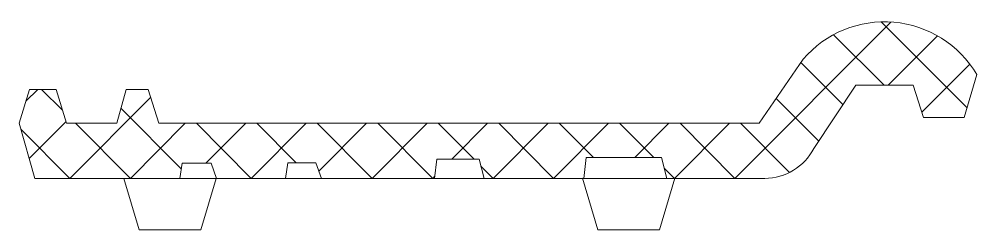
# Model space of a CAD drawing. Header units: metres. Extents: x -224 to 0, y -12 to 37.
import ezdxf

# ---------------------------------------------------------------- set-up
doc = ezdxf.new("R2010")
doc.units = ezdxf.units.M
doc.layers.add('A-DETL-GENF', color=92, linetype='Continuous', lineweight=18)

# ---------------------------------------------------------------- blocks, each defined once
blk = doc.blocks.new('47 J047000_Detail - J047000-_f3-5013493-00_0 Basismaterialen')
at = {"layer": 'A-DETL-GENF'}
for p, q in [((-2.3, 16.44), (-22.36, 36.5)), ((-21.7, 21.7), (-33.51, 33.51)), ((-20.73, 21.7), (-9.19, 33.24)), ((-31.33, 17.19), (-41.16, 27.02)), ((-12.87, 15.41), (-1.64, 26.65)), ((-222.44, 17.97), (-219.66, 20.76)), ((-213.88, 15.89), (-218.75, 20.76)), ((-36.98, 8.7), (-46.93, 18.64)), ((-186.08, 2.23), (-200.2, 16.35)), ((-221.65, 4.62), (-213.06, 13.21)), ((-180.33, 3.52), (-171, 12.84)), ((-159.17, 3.61), (-168.41, 12.84)), ((-153.89, 1.68), (-142.72, 12.84)), ((-117.59, 4.45), (-125.98, 12.84)), ((-122.83, 4.45), (-114.44, 12.84)), ((-89.68, 4.83), (-97.7, 12.84)), ((-75.54, 4.83), (-83.55, 12.84)), ((-80.02, 4.83), (-72.01, 12.84)), ((-43.81, 1.38), (-55.27, 12.84))]:
    blk.add_line(p, q, dxfattribs=at)
at = {"layer": 'A-DETL-GENF', "flags": 128}
for points in [[(-69.41, 12.84), (-56.57, 0), (-20.1, 36.47)], [(-223.61, 11.48), (-212.13, 0), (-193.23, 18.9)], [(-210.83, 12.84), (-197.99, 0), (-185.15, 12.84)], [(-182.55, 12.84), (-169.71, 0), (-156.86, 12.84)], [(-154.27, 12.84), (-141.42, 0), (-128.58, 12.84)], [(-140.12, 12.84), (-127.28, 0), (-126.83, 0.45)], [(-116, 2.87), (-113.14, 0), (-100.29, 12.84)], [(-111.84, 12.84), (-98.99, 0), (-86.15, 12.84)], [(-73.1, 2.39), (-70.71, 0), (-57.87, 12.84)], [(-186.43, 0), (-185.88, 3.52), (-179.07, 3.52), (-177.83, 0), (-186.43, 0), (-177.83, 0)], [(-161.67, 0), (-161.14, 3.61), (-154.57, 3.61), (-153.3, 0), (-161.67, 0), (-153.3, 0)], [(-126.89, 0), (-126.29, 4.45), (-116.43, 4.45), (-115.24, 0), (-126.89, 0), (-115.24, 0)], [(-177.92, 0), (-181.52, -12), (-195.95, -12), (-199.54, 0), (-177.92, 0), (-181.52, -12), (-195.95, -12), (-199.54, 0)], [(-70.66, 0.02), (-74.25, -11.98), (-88.68, -11.98), (-92.27, 0.02), (-91.92, 0), (-72.48, 0), (-70.66, 0.02), (-74.25, -11.98), (-88.68, -11.98), (-92.27, 0.02)]]:
    blk.add_lwpolyline(points, dxfattribs=at)
for points in [[(-40.64, 27.77), (-50.91, 12.84), (-191.34, 12.84), (-193.82, 20.76), (-199, 20.76), (-201.15, 12.84), (-212.95, 12.84), (-215.38, 20.76), (-221.6, 20.76), (-224, 12.84), (-220.33, 0), (-186.43, 0), (-185.88, 3.52), (-179.07, 3.52), (-177.83, 0), (-161.67, 0), (-161.14, 3.61), (-154.57, 3.61), (-153.3, 0), (-126.89, 0), (-126.29, 4.45), (-116.43, 4.45), (-115.24, 0), (-91.92, 0), (-91.34, 4.83), (-73.74, 4.83), (-72.48, 0), (-49.62, 0), (-72.48, 0), (-73.74, 4.83), (-91.34, 4.83), (-91.92, 0), (-115.24, 0), (-116.43, 4.45), (-126.29, 4.45), (-126.89, 0), (-153.3, 0), (-154.57, 3.61), (-161.14, 3.61), (-161.67, 0), (-177.83, 0), (-179.07, 3.52), (-185.88, 3.52), (-186.43, 0), (-220.33, 0), (-224, 12.84), (-221.6, 20.76), (-215.38, 20.76), (-212.95, 12.84), (-201.15, 12.84), (-199, 20.76), (-193.82, 20.76), (-191.34, 12.84), (-50.91, 12.84)], [(-38.13, 6.98), (-28.32, 21.7), (-14.87, 21.7), (-12.49, 14.21), (-2.96, 14.21), (0, 24.22), (-2.96, 14.21), (-12.49, 14.21), (-14.87, 21.7), (-28.32, 21.7)], [(-91.92, 0), (-91.34, 4.83), (-73.74, 4.83), (-72.48, 0)]]:
    blk.add_lwpolyline(points, close=True, dxfattribs=at)
at = {"layer": 'A-DETL-GENF'}
for centre, radius, start, end in [((-21.6, 11.4), 25.12, 30.7009, 139.3137), ((-21.6, 11.4), 25.12, 30.7009, 139.3137), ((-49.62, 12.95), 12.95, 269.9827, 332.5538), ((-49.62, 12.95), 12.95, 270.0084, 332.5538)]:
    blk.add_arc(centre, radius, start, end, dxfattribs=at)
blk = doc.blocks.new('47 J047000_Detail - 47_BCB_J047000-_Detail-3562126-00_0 Basismaterialen')
blk.add_blockref('47 J047000_Detail - J047000-_f3-5013493-00_0 Basismaterialen', (0, 0))

msp = doc.modelspace()

# ---------------------------------------------------------------- block references
msp.add_blockref('47 J047000_Detail - 47_BCB_J047000-_Detail-3562126-00_0 Basismaterialen', (0, 0))

doc.saveas('drawing.dxf')
